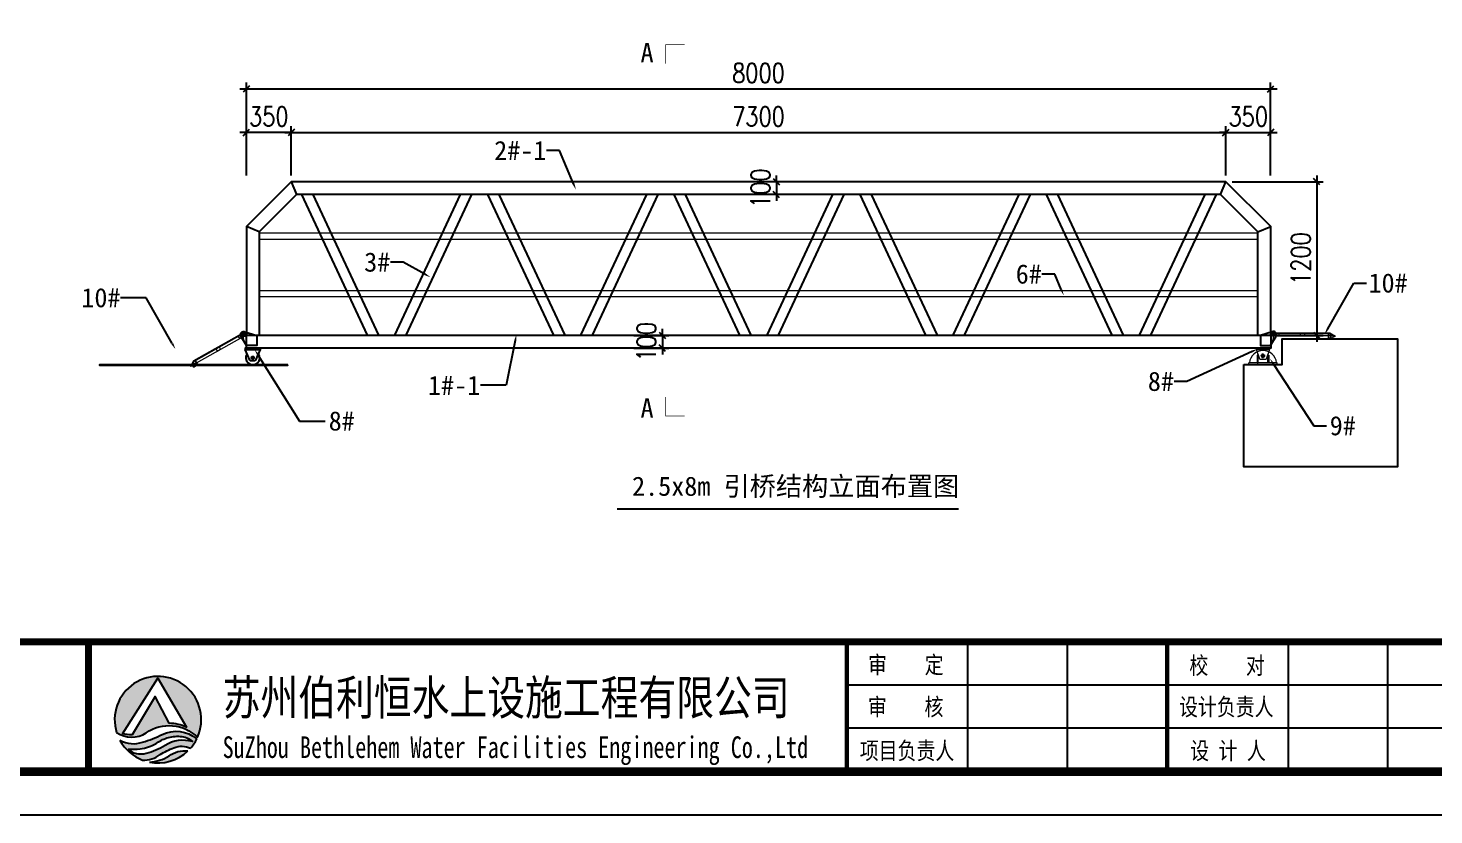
# Model space of a CAD drawing. Extents: x -259369 to -50372, y -155978 to 198088.
# Drawn here: x -96051 to -79581, y 37236 to 46458 of the extents above; entities that cross this region are included whole.
import ezdxf
from ezdxf import colors
from ezdxf.entities.mleader import LeaderData, LeaderLine
from ezdxf.math import Vec2, Vec3

# ---------------------------------------------------------------- set-up
doc = ezdxf.new("R2010")
doc.units = 0
doc.header["$LTSCALE"] = 1000
doc.header["$MEASUREMENT"] = 0
doc.linetypes.add('CENTER', pattern=[2, 1.25, -0.25, 0.25, -0.25])
doc.linetypes.add('CENTER2', pattern=[28.575, 19.05, -3.175, 3.175, -3.175])
for name, color, linetype, lineweight in [('加强板', 140, 'Continuous', 18), ('图框', 7, 'Continuous', 13), ('型材', 7, 'Continuous', 15), ('结构', 52, 'Continuous', 18), ('铝斜撑', 241, 'Continuous', 9)]:
    doc.layers.add(name, color=color, linetype=linetype, lineweight=lineweight)
for name, color, linetype in [('打印图框', 255, 'Continuous'), ('标注', 9, 'Continuous'), ('连接端梁', 130, 'Continuous'), ('铝横梁', 220, 'Continuous'), ('铝通', 4, 'Continuous')]:
    doc.layers.add(name, color=color, linetype=linetype)
doc.styles.add('-宋体', font='', dxfattribs={"width": 0.8})
doc.styles.add('_TCH_DIM', font='SIMPLEX.shx', dxfattribs={"bigfont": 'hztxt.shx'})
doc.styles.add('Arial', font='')
doc.styles.add('HZTXT', font='txtw.shx', dxfattribs={"width": 0.8, "bigfont": 'hztxtw.shx'})
doc.styles.get("Standard").update_dxf_attribs({"font": 'gbenor.shx', "bigfont": 'gbcbig.shx'})
doc.styles.add('图框', font='')
doc.styles.add('黑体', font='simhei.ttf', dxfattribs={"width": 0.8})
doc.styles.get('-宋体').set_extended_font_data('SimSun')
doc.styles.get('Arial').set_extended_font_data('STXihei')
doc.styles.get('图框').set_extended_font_data('SimSun')
doc.dimstyles.new('DIM-50', dxfattribs={"dimscale": 50, "dimtxt": 3, "dimasz": 1, "dimexe": 1, "dimexo": 1, "dimgap": 1, "dimtad": 1, "dimdec": 1, "dimdsep": 46, "dimtxsty": 'HZTXT', "dimblk": 'OBLIQUE', "dimblk1": 'ARCHTICK', "dimblk2": 'OBLIQUE', "dimcen": 0, "dimdle": 1, "dimclrd": 9, "dimclre": 9, "dimclrt": 2, "dimadec": 1, "dimazin": 0, "dimtfac": 1, "dimtdec": 1, "dimtix": 1, "dimtmove": 2, "dimatfit": 3, "dimldrblk": 'OBLIQUE', "dimfxl": 15, "dimtolj": 1, "dimtzin": 0, "dimarcsym": 1})

# ---------------------------------------------------------------- blocks, each defined once
blk = doc.blocks.new('$TITLEBLK$00000187')
h = blk.add_hatch(color=140)
h.dxf.hatch_style = 1
h.paths.add_polyline_path([(-294.3, 4.5, 0.294083), (-290.89, 4.48, -0.363756), (-284.97, 3.96, 1.450144)])
h.paths.add_polyline_path([(-289.53, 10.8), (-286.23, 5.12, 0.101723), (-288.23, 5.58), (-289.84, 8.66), (-292.52, 4.26, -0.081837), (-293.64, 4.38)], flags=16)
h = blk.add_hatch(color=174)
h.paths.add_polyline_path([(-285.05, 3.78, 0.296692), (-289.05, 4.29, -0.04264), (-291.3, 3.4, -0.209747), (-293.92, 3.62, 0.179915), (-291.3, 1.33, 0.169783), (-289.28, 1.97, -0.05744), (-287.69, 2.74, -0.214092), (-285.77, 2.71, 0.064571)])
h.paths.add_polyline_path([(-288.71, 3.03, -0.084014), (-290.89, 2.08, -0.271733), (-292.96, 2.61, 0.071966), (-291.58, 2.64, 0.098278), (-289.75, 3.23, -0.072406), (-288.51, 3.9, -0.088156), (-286.96, 4.07, -0.181988), (-285.56, 3.48, 0.206106)], flags=16)
blk.add_hatch(color=174).paths.add_polyline_path([(-286.08, 2.39, 0.189728), (-288.25, 1.81, -0.126537), (-290.52, 1.1, 0.245013)])
for p, q in [((-196, 0), (-196, 15)), ((-184.5, 0), (-184.5, 15)), ((-159, 0), (-159, 15)), ((-147.5, 0), (-147.5, 15)), ((-136, 10), (-210, 10)), ((-136, 5), (-210, 5))]:
    blk.add_line(p, q)
for points, const_width in [([(-297.54, 0), (-297.54, 15), (0, 15)], 0.8), ([(-210, 0), (-210, 15)], 0.5), ([(-173, 0), (-173, 15)], 0.5)]:
    blk.add_lwpolyline(points, dxfattribs=dict(const_width=const_width))
for points in [[(-294.3, 4.5, 0.294083), (-290.89, 4.48, -0.363756), (-284.97, 3.96, 1.450144)], [(-293.64, 4.38), (-289.53, 10.8), (-286.23, 5.12, 0.101723), (-288.23, 5.58), (-289.84, 8.66), (-292.52, 4.26, -0.081837)]]:
    blk.add_lwpolyline(points, format="xyb", close=True)
for points in [[(-293.92, 3.62, 0.209747), (-291.3, 3.4, 0.04264), (-289.05, 4.29, -0.296692), (-285.05, 3.78)], [(-292.96, 2.61, 0.071966), (-291.58, 2.64, 0.098278), (-289.75, 3.23, -0.072406), (-288.51, 3.9, -0.088156), (-286.96, 4.07, -0.181988), (-285.56, 3.48, 0.206106), (-288.71, 3.03, -0.084014), (-290.89, 2.08, -0.271733), (-292.96, 2.61)], [(-291.3, 1.33, 0.169783), (-289.28, 1.97, -0.05744), (-287.69, 2.74, -0.214092), (-285.77, 2.71, -0.214092)], [(-290.52, 1.1, 0.126537), (-288.25, 1.81, -0.189728), (-286.08, 2.39, -0.189728)]]:
    blk.add_lwpolyline(points, format="xyb")
for start, end in [(208.4706, 249.2676), (318.8384, 333.6165), (258.5751, 313.6432)]:
    blk.add_arc((-289.53, 6), 5, start, end)
at = {"style": '图框'}
for s, height, width, p in [('审    定', 2, 0.8, (-207.53, 11.34)), ('校    对', 2, 0.8, (-170.43, 11.27)), ('苏州伯利恒水上设施工程有限公司', 4, 0.8, (-282.06, 6.56)), ('审    核', 2, 0.8, (-207.55, 6.48)), ('设计负责人', 2, 0.8, (-171.62, 6.48)), ('SuZhou Bethlehem Water Facilities Engineering Co.,Ltd ', 2.5, 0.75, (-282.06, 1.57)), ('项目负责人', 2, 0.8, (-208.49, 1.42)), ('设 计 人', 2, 0.8, (-170.33, 1.42))]:
    blk.add_text(s, height=height, dxfattribs=dict(at, width=width)).set_placement(p)
for tag, p in [('审定人', (-193.68, 10.95)), ('校对', (-155.51, 10.92)), ('审核人', (-193.68, 6.03)), ('设计负责人', (-158.64, 6.23)), ('项目负责人', (-195.69, 1.11)), ('设计人', (-156.48, 1.18))]:
    blk.add_attdef(tag, p, '', height=3)
for tag, p, height, style, width in [('阶段', (-12.96, 10.81), 2.5, '黑体', 0.8), ('工程名称', (-115.66, 9.53), 3, '-宋体', 0.8), ('图名', (-73.67, 6.22), 3, '-宋体', 0.8), ('日期', (-12.96, 5.8), 2.5, '黑体', 0.8), ('项目名称', (-115.65, 1.97), 3, '-宋体', 0.8), ('图号', (-31.44, 2.55), 3, '_TCH_DIM', 0.7), ('比例', (-12.96, 1.14), 2.5, '黑体', 0.8)]:
    blk.add_attdef(tag, p, '', height=height, dxfattribs=dict(style=style, width=width))
blk = doc.blocks.new('rgthtyjyuk')
blk.add_lwpolyline([(0, 0), (420, 0), (420, 297), (0, 297)], close=True)
at = {"const_width": 1}
blk.add_lwpolyline([(25, 5), (415, 5), (415, 292), (25, 292)], close=True, dxfattribs=at)
at = {"const_width": 0.8}
blk.add_lwpolyline([(415, 20), (25, 20)], dxfattribs=at)
blk = doc.blocks.new('_Oblique')
at = {"color": 0, "linetype": 'ByBlock', "lineweight": -2}
blk.add_line((-0.5, -0.5), (0.5, 0.5), dxfattribs=at)
blk = doc.blocks.new('*D357')
at = {"layer": 'Defpoints', "color": 0, "linetype": 'ByBlock', "transparency": 16777216}
for p in [(100579, 44139), (100579, 43414, 0), (108579, 43414, 0)]:
    blk.add_point(p, dxfattribs=at)
at = {"layer": '标注', "color": 9, "linetype": 'ByBlock', "lineweight": -2, "transparency": 16777216}
for p, q in [((108629, 44139), (100529, 44139)), ((100579, 43464), (100579, 44189)), ((108579, 43464), (108579, 44189))]:
    blk.add_line(p, q, dxfattribs=at)
at = {"layer": '标注', "color": 9, "linetype": 'ByBlock', "lineweight": -2, "transparency": 16777216, "xscale": 50, "yscale": 50, "zscale": 50, "rotation": 180}
blk.add_blockref('_Oblique', (100579, 44139), dxfattribs=at)
at = {"layer": '标注', "color": 9, "linetype": 'ByBlock', "lineweight": -2, "transparency": 16777216, "xscale": 50, "yscale": 50, "zscale": 50}
blk.add_blockref('_Oblique', (108579, 44139), dxfattribs=at)
at = {"layer": '标注', "color": 2, "linetype": 'ByBlock', "transparency": 16777216, "insert": (104579, 44264), "char_height": 150, "attachment_point": 5, "style": 'HZTXT'}
blk.add_mtext('\\A1;8000', dxfattribs=at)
blk = doc.blocks.new('_ArchTick')
at = {"color": 0, "linetype": 'ByBlock', "const_width": 0.4}
blk.add_lwpolyline([(-0.5, -0.5), (0.5, 0.5)], dxfattribs=at)
blk = doc.blocks.new('EB')
at = {"layer": '加强板'}
blk.add_lwpolyline([(1337537242, 365767056), (1337537242, 365767006), (1337537257, 365767006), (1337537267, 365767056)], close=True, dxfattribs=at)
at = {"layer": '铝通'}
blk.add_lwpolyline([(1337537285, 365767056, 0.668622), (1337537254, 365767090), (1337537162, 365767061), (1337537162, 365766981), (1337537242, 365766981)], format="xyb", close=True, dxfattribs=at)
blk.add_circle((1337537262, 365767066), 7, dxfattribs=at)
blk = doc.blocks.new('A$C1CD0366B')
at = {"color": 1, "linetype": 'CENTER', "ltscale": 0.52}
for p, q in [((46, 50), (74, 50)), ((60, 36), (60, 64))]:
    blk.add_line(p, q, dxfattribs=at)
blk.add_lwpolyline([(0, 100), (0, 0), (10, 0), (10, 100)], close=True)
blk.add_lwpolyline([(10, 100), (87, 74, -0.315452), (90, 69), (90, 31, -0.315452), (87, 26), (10, 0)], format="xyb")
blk.add_circle((60, 50), 11)
blk = doc.blocks.new('*D362')
at = {"layer": 'Defpoints', "color": 0, "linetype": 'ByBlock', "transparency": 16777216}
for p in [(103555, 42214, 0), (103555, 42114, 0), (103828, 42114)]:
    blk.add_point(p, dxfattribs=at)
at = {"layer": '标注', "color": 9, "linetype": 'ByBlock', "lineweight": -2, "transparency": 16777216}
for p, q in [((103605, 42214), (103878, 42214)), ((103828, 42214), (103828, 42264)), ((103828, 42214), (103828, 42114)), ((103605, 42114), (103878, 42114)), ((103828, 42114), (103828, 42064))]:
    blk.add_line(p, q, dxfattribs=at)
at = {"layer": '标注', "color": 9, "linetype": 'ByBlock', "lineweight": -2, "transparency": 16777216, "xscale": 50, "yscale": 50, "zscale": 50}
for p, rotation in [((103828, 42214), 270), ((103828, 42114), 90)]:
    blk.add_blockref('_Oblique', p, dxfattribs=dict(at, rotation=rotation))
at = {"layer": '标注', "color": 2, "linetype": 'ByBlock', "transparency": 16777216, "insert": (103703, 42164), "char_height": 150, "attachment_point": 5, "rotation": 90, "style": 'HZTXT'}
blk.add_mtext('\\A1;100', dxfattribs=at)
blk = doc.blocks.new('*D363')
at = {"layer": 'Defpoints', "color": 0, "linetype": 'ByBlock', "transparency": 16777216}
for p in [(108229, 43414, 0), (108579, 42214, 0), (108939, 42214)]:
    blk.add_point(p, dxfattribs=at)
at = {"layer": '标注', "color": 9, "linetype": 'ByBlock', "lineweight": -2, "transparency": 16777216}
for p, q in [((108279, 43414), (108989, 43414)), ((108939, 43464), (108939, 42164)), ((108629, 42214), (108989, 42214))]:
    blk.add_line(p, q, dxfattribs=at)
at = {"layer": '标注', "color": 9, "linetype": 'ByBlock', "lineweight": -2, "transparency": 16777216, "xscale": 50, "yscale": 50, "zscale": 50}
for p, rotation in [((108939, 43414), 90), ((108939, 42214), 270)]:
    blk.add_blockref('_Oblique', p, dxfattribs=dict(at, rotation=rotation))
at = {"layer": '标注', "color": 2, "linetype": 'ByBlock', "transparency": 16777216, "insert": (108814, 42814), "char_height": 150, "attachment_point": 5, "rotation": 90, "style": 'HZTXT'}
blk.add_mtext('\\A1;1200', dxfattribs=at)
blk = doc.blocks.new('*D370')
at = {"layer": 'Defpoints', "color": 0, "linetype": 'ByBlock', "transparency": 16777216}
for p in [(105081, 43414, 0), (104719, 43314), (105081, 43314, 0)]:
    blk.add_point(p, dxfattribs=at)
at = {"layer": '标注', "color": 9, "linetype": 'ByBlock', "lineweight": -2, "transparency": 16777216}
for p, q in [((105031, 43414), (104669, 43414)), ((104719, 43414), (104719, 43464)), ((104719, 43414), (104719, 43314)), ((105031, 43314), (104669, 43314)), ((104719, 43314), (104719, 43264))]:
    blk.add_line(p, q, dxfattribs=at)
at = {"layer": '标注', "color": 9, "linetype": 'ByBlock', "lineweight": -2, "transparency": 16777216, "xscale": 50, "yscale": 50, "zscale": 50}
for p, rotation in [((104719, 43414), 270), ((104719, 43314), 90)]:
    blk.add_blockref('_Oblique', p, dxfattribs=dict(at, rotation=rotation))
at = {"layer": '标注', "color": 2, "linetype": 'ByBlock', "transparency": 16777216, "insert": (104594, 43364), "char_height": 150, "attachment_point": 5, "rotation": 90, "style": 'HZTXT'}
blk.add_mtext('\\A1;100', dxfattribs=at)
blk = doc.blocks.new('*D371')
at = {"layer": 'Defpoints', "color": 0, "linetype": 'ByBlock', "transparency": 16777216}
for p in [(108579, 43799), (108229, 43414, 0), (108579, 43414, 0)]:
    blk.add_point(p, dxfattribs=at)
at = {"layer": '标注', "color": 9, "linetype": 'ByBlock', "lineweight": -2, "transparency": 16777216}
for p, q in [((108229, 43464), (108229, 43849)), ((108579, 43464), (108579, 43849)), ((108229, 43799), (108179, 43799)), ((108229, 43799), (108579, 43799)), ((108579, 43799), (108629, 43799))]:
    blk.add_line(p, q, dxfattribs=at)
at = {"layer": '标注', "color": 9, "linetype": 'ByBlock', "lineweight": -2, "transparency": 16777216, "xscale": 50, "yscale": 50, "zscale": 50}
blk.add_blockref('_Oblique', (108229, 43799), dxfattribs=at)
at = {"layer": '标注', "color": 9, "linetype": 'ByBlock', "lineweight": -2, "transparency": 16777216, "xscale": 50, "yscale": 50, "zscale": 50, "rotation": 180}
blk.add_blockref('_Oblique', (108579, 43799), dxfattribs=at)
at = {"layer": '标注', "color": 2, "linetype": 'ByBlock', "transparency": 16777216, "insert": (108404, 43924), "char_height": 150, "attachment_point": 5, "style": 'HZTXT'}
blk.add_mtext('\\A1;350', dxfattribs=at)
blk = doc.blocks.new('*D372')
at = {"layer": 'Defpoints', "color": 0, "linetype": 'ByBlock', "transparency": 16777216}
for p in [(100579, 43799), (100579, 43414, 0), (100929, 43414, 0)]:
    blk.add_point(p, dxfattribs=at)
at = {"layer": '标注', "color": 9, "linetype": 'ByBlock', "lineweight": -2, "transparency": 16777216}
for p, q in [((100579, 43464), (100579, 43849)), ((100929, 43464), (100929, 43849)), ((100579, 43799), (100529, 43799)), ((100929, 43799), (100579, 43799)), ((100929, 43799), (100979, 43799))]:
    blk.add_line(p, q, dxfattribs=at)
at = {"layer": '标注', "color": 9, "linetype": 'ByBlock', "lineweight": -2, "transparency": 16777216, "xscale": 50, "yscale": 50, "zscale": 50}
blk.add_blockref('_Oblique', (100579, 43799), dxfattribs=at)
at = {"layer": '标注', "color": 9, "linetype": 'ByBlock', "lineweight": -2, "transparency": 16777216, "xscale": 50, "yscale": 50, "zscale": 50, "rotation": 180}
blk.add_blockref('_Oblique', (100929, 43799), dxfattribs=at)
at = {"layer": '标注', "color": 2, "linetype": 'ByBlock', "transparency": 16777216, "insert": (100754, 43924), "char_height": 150, "attachment_point": 5, "style": 'HZTXT'}
blk.add_mtext('\\A1;350', dxfattribs=at)
blk = doc.blocks.new('*D373')
at = {"layer": 'Defpoints', "color": 0, "linetype": 'ByBlock', "transparency": 16777216}
for p in [(108229, 43799), (100929, 43414, 0), (108229, 43414, 0)]:
    blk.add_point(p, dxfattribs=at)
at = {"layer": '标注', "color": 9, "linetype": 'ByBlock', "lineweight": -2, "transparency": 16777216}
for p, q in [((100929, 43464), (100929, 43849)), ((108229, 43464), (108229, 43849)), ((100879, 43799), (108279, 43799))]:
    blk.add_line(p, q, dxfattribs=at)
at = {"layer": '标注', "color": 9, "linetype": 'ByBlock', "lineweight": -2, "transparency": 16777216, "xscale": 50, "yscale": 50, "zscale": 50, "rotation": 180}
blk.add_blockref('_Oblique', (100929, 43799), dxfattribs=at)
at = {"layer": '标注', "color": 9, "linetype": 'ByBlock', "lineweight": -2, "transparency": 16777216, "xscale": 50, "yscale": 50, "zscale": 50}
blk.add_blockref('_Oblique', (108229, 43799), dxfattribs=at)
at = {"layer": '标注', "color": 2, "linetype": 'ByBlock', "transparency": 16777216, "insert": (104579, 43924), "char_height": 150, "attachment_point": 5, "style": 'HZTXT'}
blk.add_mtext('\\A1;7300', dxfattribs=at)
blk = doc.blocks.new('JAGZZ')
at = {"color": 1, "linetype": 'CENTER2'}
for p, q in [((524725, 12996), (524689, 12996)), ((524707, 12979), (524707, 13014))]:
    blk.add_line(p, q, dxfattribs=at)
at = {"layer": '结构', "color": 4}
for p, q in [((524597, 12929), (524597, 12941)), ((524817, 12941), (524597, 12941)), ((524817, 12929), (524597, 12929)), ((524817, 12929), (524817, 12941))]:
    blk.add_line(p, q, dxfattribs=at)
for points in [[(524670, 12941), (524670, 13001), (524662, 13001), (524662, 12941)], [(524744, 12941), (524744, 13001), (524752, 13001), (524752, 12941)]]:
    blk.add_lwpolyline(points, close=True, dxfattribs=at)
at = {"layer": '结构'}
blk.add_circle((524707, 12996), 13, dxfattribs=at)
at = {"layer": '结构', "color": 4}
blk.add_arc((524707, 12931), 106, 5.7248, 174.2752, dxfattribs=at)
blk = doc.blocks.new('A$C32F71815')
at = {"layer": '铝斜撑', "linetype": 'Continuous'}
for p, q in [((3, 20), (0, 20)), ((0, 20), (0, 0)), ((40, 0), (0, 0)), ((3, 20), (3, 3)), ((40, 3), (3, 3)), ((40, 0), (40, 3))]:
    blk.add_line(p, q, dxfattribs=at)
blk = doc.blocks.new('A$C42B83C84')
at = {"layer": '图框', "lineweight": 0}
h = blk.add_hatch(dxfattribs=at)
h.set_pattern_fill('ANSI31', color=256, scale=0.5, style=0)
h.set_pattern_definition([(45, (82514.4754, -36464.1272), (-1.122532015, 1.122532015), [])])
edge = h.paths.add_edge_path(flags=17)
edge.add_arc((15, 30), 6.5, 0, 360)
edge = h.paths.add_edge_path()
edge.add_arc((15, 30), 10, 0, 360)
for p, q in [((0, 25), (0, 45)), ((0, 45), (458, 45)), ((5, 25), (0, 25)), ((5, 40), (5, 25)), ((457, 40), (5, 40)), ((457, 40), (497, 15)), ((458, 45), (500, 19)), ((462, 7), (462, 23)), ((467, 7), (467, 23)), ((497, 15), (500, 19))]:
    blk.add_line(p, q, dxfattribs=at)
for points in [[(29, 20), (29, 40), (444, 40), (444, 20)], [(59, 40), (59, 20), (29, 20), (29, 40)], [(259, 40), (259, 20), (229, 20), (229, 40)]]:
    blk.add_lwpolyline(points, close=True, dxfattribs=at)
blk.add_lwpolyline([(444, 20), (444, 10, 0.414214), (454, 0), (474, 0, 0.414214), (484, 10), (484, 20)], format="xyb", dxfattribs=at)
blk.add_lwpolyline([(458, 0), (458, 7), (470, 7), (470, 0)], dxfattribs=at)
for radius in [10, 6.5]:
    blk.add_circle((15, 30), radius, dxfattribs=at)
blk.add_blockref('A$C32F71815', (444, 20), dxfattribs=at)
blk = doc.blocks.new('GW-R')
at = {"color": 3, "linetype": 'CENTER2'}
for p, q in [((8398, 1960), (8368, 1960)), ((8383, 1945), (8383, 1975))]:
    blk.add_line(p, q, dxfattribs=at)
at = {"color": 1, "linetype": 'CENTER', "ltscale": 0.52}
for p, q in [((8369, 1960), (8397, 1960)), ((8383, 1974), (8383, 1946))]:
    blk.add_line(p, q, dxfattribs=at)
blk.add_lwpolyline([(8443, 2035), (8323, 2035), (8323, 2025), (8443, 2025)], close=True)
at = {"color": 0}
for points in [[(8360, 1942), (8323, 2025)], [(8406, 1942), (8443, 2025)]]:
    blk.add_lwpolyline(points, dxfattribs=at)
blk.add_lwpolyline([(8406, 1942, -0.317501), (8397, 1935), (8370, 1935, -0.317501), (8360, 1942)], format="xyb")
blk.add_circle((8383, 1960), 9)
blk.add_circle((8383, 1960), 9)
blk.add_arc((8383, 1960), 55, 144.9944, 35.0056)
blk = doc.blocks.new('*U547')
at = {"layer": '铝横梁', "color": 6}
for points in [[(-664, 550), (-151, -550)], [(-576, 550), (-62, -550)], [(576, 550), (62, -550)], [(664, 550), (151, -550)]]:
    blk.add_lwpolyline(points, dxfattribs=at)
blk = doc.blocks.new('*U548')
at = {"layer": '标注', "color": 0, "linetype": 'ByBlock', "lineweight": -2, "transparency": 16777216}
for p in [(0, 0), (1454, 0), (2908, 0), (4362, 0), (5816, 0)]:
    blk.add_blockref('*U547', p, dxfattribs=at)
blk = doc.blocks.new('asfgfggth')
at = {"elevation": 0}
for points, const_width in [([(103853.21, 44335.77), (103853.21, 44485.77), (104003.21, 44485.77)], 5), ([(103853.21, 41733.78), (103853.21, 41583.78), (104003.21, 41583.78)], 5), ([(103473.87, 40857.31), (106143.05, 40857.31)], 15)]:
    blk.add_lwpolyline(points, dxfattribs=dict(at, const_width=const_width))
blk.add_lwpolyline([(108369.21, 41987.34), (108669.21, 41987.34), (108669.21, 42187.34), (109569.21, 42187.34), (109569.21, 41187.34), (108369.21, 41187.34), (108369.21, 41987.34)], dxfattribs=at)
at = {"color": 7, "elevation": 0}
blk.add_lwpolyline([(100903.73, 41984.49), (99430.55, 41984.49), (99430.55, 41980.49), (100903.73, 41980.49), (100903.73, 41984.49)], dxfattribs=at)
at = {"layer": '型材', "elevation": 0}
for points in [[(100679.21, 43014.35), (108479.21, 43014.35), (108479.21, 42964.35), (100679.21, 42964.35)], [(100679.21, 42564.35), (108479.21, 42564.35), (108479.21, 42514.35), (100679.21, 42514.35)]]:
    blk.add_lwpolyline(points, close=True, dxfattribs=at)
at = {"layer": '铝通', "color": 4, "elevation": 0}
for points in [[(108579.21, 42214.34), (108579.21, 43064.34), (108229.21, 43414.34), (100929.21, 43414.34), (100579.21, 43064.34), (100579.21, 42214.34)], [(100929.21, 43414.34), (100970.63, 43314.34)], [(108187.79, 43314.34), (108229.21, 43414.34)], [(108479.21, 42214.34), (108479.21, 43022.92), (108187.79, 43314.34), (100970.63, 43314.34), (100679.21, 43022.92), (100679.21, 42214.34)], [(100679.21, 43022.92), (100579.21, 43064.34)], [(108479.21, 43022.92), (108579.21, 43064.34)], [(100579.21, 42214.34), (108579.21, 42214.34), (108579.21, 42114.34), (100579.21, 42114.34), (100579.21, 42214.34)]]:
    blk.add_lwpolyline(points, dxfattribs=at)
at = {"layer": '铝通'}
blk.add_circle((100559.21, 42219.34, 0), 7, dxfattribs=at)
blk.add_blockref('GW-R', (92246.01, 40079.41, 0))
at = {"color": 0}
blk.add_blockref('JAGZZ', (-416187.85, 29057.85, 0), dxfattribs=at)
at = {"layer": '图框', "lineweight": 0, "xscale": -1, "rotation": 29.41582294927926}
blk.add_blockref('A$C42B83C84', (100587.02, 42200.58, 0), dxfattribs=at)
at = {"layer": '图框', "lineweight": 0}
blk.add_blockref('A$C42B83C84', (108584.21, 42189.34, 0), dxfattribs=at)
at = {"layer": '图框', "rotation": 270}
blk.add_blockref('A$C1CD0366B', (108469.21, 42114.34, 0), dxfattribs=at)
at = {"layer": '型材', "color": 22, "xscale": -1}
blk.add_blockref('EB', (1337637821.59, -365724847.09, 0), dxfattribs=at)
at = {"layer": '型材', "color": 22}
blk.add_blockref('EB', (-1337428663.17, -365724847.09, 0), dxfattribs=at)
at = {"layer": '标注', "color": 4, "linetype": 'ByBlock'}
blk.add_blockref('*U548', (101673.41, 42764.34, 0), dxfattribs=at)
at = {"char_height": 150, "style": 'Arial'}
for insert, attachment_point in [((103657.47, 44498.42, 0), 1), ((103657.47, 41571.13, 0), 7)]:
    blk.add_mtext_dynamic_manual_height_columns('A', width=409.0995, gutter_width=12.5, heights=[0], dxfattribs=dict(at, insert=insert, attachment_point=attachment_point))
at = {"layer": '打印图框', "color": 6, "insert": (103591.16, 41110.57, 0), "char_height": 150, "attachment_point": 1, "style": 'Arial'}
blk.add_mtext_dynamic_manual_height_columns('2.5x8m 引桥结构立面布置图', width=3557.9672, gutter_width=12.5, heights=[0], dxfattribs=at)
at = {"layer": '标注', "color": 4, "linetype": 'ByBlock'}
dim = blk.add_aligned_dim(p1=(108579.21, 43414.34, 0), p2=(100579.21, 43414.34, 0), distance=-724.49, dimstyle='DIM-50', dxfattribs=at)
dim.commit()
dim.dimension.update_dxf_attribs({"geometry": '*D357', "text_midpoint": (104579.21, 44263.84, 0)})
dim = blk.add_linear_dim(base=(100579.21, 43799.02, 0), p1=(100929.21, 43414.34, 0), p2=(100579.21, 43414.34, 0), dimstyle='DIM-50', dxfattribs=at)
dim.commit()
dim.dimension.update_dxf_attribs({"geometry": '*D372', "text_midpoint": (100754.21, 43924.02, 0)})
for base, p1, p2, angle, picture, middle in [((108229.21, 43799.02, 0), (100929.21, 43414.34, 0), (108229.21, 43414.34, 0), 180, '*D373', (104579.21, 43924.02, 0)), ((108579.21, 43799.02, 0), (108229.21, 43414.34, 0), (108579.21, 43414.34, 0), 180, '*D371', (108404.21, 43924.02, 0)), ((104718.67, 43314.34, 0), (105080.68, 43414.34, 0), (105080.68, 43314.34, 0), 90, '*D370', (104593.67, 43364.34, 0)), ((108939.2, 42214.34, 0), (108229.21, 43414.34, 0), (108579.21, 42214.34, 0), 90, '*D363', (108814.2, 42814.34, 0)), ((103828.36, 42114.34, 0), (103554.71, 42214.34, 0), (103554.71, 42114.34, 0), 90, '*D362', (103703.36, 42164.34, 0))]:
    dim = blk.add_linear_dim(base=base, p1=p1, p2=p2, angle=angle, dimstyle='DIM-50', dxfattribs=at)
    dim.commit()
    dim.dimension.update_dxf_attribs({"geometry": picture, "text_midpoint": middle})
at = {"layer": '标注', "color": 6}
ml = blk.add_multileader_mtext('Standard', dxfattribs=at)
ml.set_content('2#-1', color=6, style='Arial')
ml.set_leader_properties(color=9)
ml.build(insert=Vec2(0, 0))
ml.multileader.update_dxf_attribs({"dogleg_length": 100, "arrow_head_size": 50})
ctx = ml.context
ctx.base_point, ctx.char_height, ctx.arrow_head_size, ctx.landing_gap_size, ctx.plane_origin = Vec3(102421.35, 43658.45, 0), 150, 50, 1, Vec3(103064.43, 44249.68, 0)
ctx.text_align_type = 2
notes = []
notes.append((ctx, [(0, (1, 1, 0), (103023.35, 43658.45, 0), (-1, 0), 100, [(0, [(103153.24, 43352.48, 0)], 0, [])])]))
ctx.mtext.insert, ctx.mtext.width, ctx.mtext.alignment, ctx.mtext.flow_direction = Vec3(102922.35, 43733.45, 0), 150, 3, 5
ml = blk.add_multileader_mtext('Standard', dxfattribs=at)
ml.set_content('3#', color=6, style='Arial')
ml.set_leader_properties(color=9)
ml.build(insert=Vec2(0, 0))
ml.multileader.update_dxf_attribs({"dogleg_length": 100, "arrow_head_size": 50})
ctx = ml.context
ctx.base_point, ctx.char_height, ctx.arrow_head_size, ctx.landing_gap_size, ctx.plane_origin = Vec3(101451.92, 42785.1, 0), 150, 50, 1, Vec3(105995.18, 43490.96, 0)
ctx.text_align_type = 2
notes.append((ctx, [(0, (1, 1, 0), (101803.92, 42785.1, 0), (-1, 0), 100, [(0, [(102016.85, 42668.12, 0)], 0, [])])]))
ctx.mtext.insert, ctx.mtext.width, ctx.mtext.alignment, ctx.mtext.flow_direction = Vec3(101702.92, 42861.91, 0), 139.4913, 3, 5
ml = blk.add_multileader_mtext('Standard', dxfattribs=at)
ml.set_content('6#', color=6, style='Arial')
ml.set_leader_properties(color=9)
ml.build(insert=Vec2(0, 0))
ml.multileader.update_dxf_attribs({"dogleg_length": 100, "arrow_head_size": 50})
ctx = ml.context
ctx.base_point, ctx.char_height, ctx.arrow_head_size, ctx.landing_gap_size, ctx.plane_origin = Vec3(106540.92, 42691.82, 0), 150, 50, 1, Vec3(106941.4, 43348.67, 0)
ctx.text_align_type = 2
notes.append((ctx, [(0, (1, 1, 0), (106892.92, 42691.82, 0), (-1, 0), 100, [(0, [(106963.07, 42525.83, 0)], 0, [])])]))
ctx.mtext.insert, ctx.mtext.width, ctx.mtext.alignment, ctx.mtext.flow_direction = Vec3(106791.92, 42768.63, 0), 150, 3, 5
ml = blk.add_multileader_mtext('Standard', dxfattribs=at)
ml.set_content('10#', color=6, style='Arial')
ml.set_leader_properties(color=9)
ml.build(insert=Vec2(0, 0))
ml.multileader.update_dxf_attribs({"dogleg_length": 100, "arrow_head_size": 50})
ctx = ml.context
ctx.base_point, ctx.char_height, ctx.arrow_head_size, ctx.landing_gap_size, ctx.plane_origin = Vec3(109327.79, 42621.86, 0), 150, 50, 1, Vec3(106511.02, 44280.26, 0)
ctx.text_align_type = 2
notes.append((ctx, [(1, (1, 1, 0), (109227.79, 42621.86, 0), (1, 0), 100, [(0, [(108999.66, 42220.91, 0)], 0, [])])]))
ctx.mtext.insert, ctx.mtext.alignment, ctx.mtext.flow_direction = Vec3(109649.27, 42698.67, 0), 3, 5
ml = blk.add_multileader_mtext('Standard', dxfattribs=at)
ml.set_content('10#', color=6, style='Arial')
ml.set_leader_properties(color=9)
ml.build(insert=Vec2(0, 0))
ml.multileader.update_dxf_attribs({"dogleg_length": 200, "arrow_head_size": 50})
ctx = ml.context
ctx.base_point, ctx.char_height, ctx.arrow_head_size, ctx.landing_gap_size, ctx.plane_origin = Vec3(99230.61, 42507.04, 0), 150, 50, 1, Vec3(102513.66, 44165.44, 0)
ctx.text_align_type = 2
notes.append((ctx, [(1, (1, 1, 0), (99796.9, 42507.04, 0), (-1, 0), 200, [(0, [(100025.02, 42106.09, 0)], 0, [])])]))
ctx.mtext.insert, ctx.mtext.alignment, ctx.mtext.flow_direction = Vec3(99595.9, 42583.84, 0), 3, 5
ml = blk.add_multileader_mtext('Standard', dxfattribs=at)
ml.set_content('1#-1', color=6, style='Arial')
ml.set_leader_properties(color=9)
ml.build(insert=Vec2(0, 0))
ml.multileader.update_dxf_attribs({"dogleg_length": 200, "arrow_head_size": 50})
ctx = ml.context
ctx.base_point, ctx.char_height, ctx.arrow_head_size, ctx.landing_gap_size, ctx.plane_origin = Vec3(101933.28, 41823.73, 0), 150, 50, 1, Vec3(102786.97, 42374.67, 0)
ctx.text_align_type = 2
notes.append((ctx, [(1, (1, 1, 0), (102606.71, 41823.73, 0), (-1, 0), 200, [(0, [(102688.86, 42222.17, 0)], 0, [])])]))
ctx.mtext.insert, ctx.mtext.alignment, ctx.mtext.flow_direction = Vec3(102405.71, 41898.73, 0), 3, 5
ml = blk.add_multileader_mtext('Standard', dxfattribs=at)
ml.set_content('8#', color=6, style='Arial')
ml.set_leader_properties(color=9)
ml.build(insert=Vec2(0, 0))
ml.multileader.update_dxf_attribs({"dogleg_length": 200, "arrow_head_size": 50})
ctx = ml.context
ctx.base_point, ctx.char_height, ctx.arrow_head_size, ctx.landing_gap_size, ctx.plane_origin = Vec3(101194.03, 41543.65, 0), 150, 50, 1, Vec3(98904.61, -563069.57, 0)
ctx.text_align_type = 2
notes.append((ctx, [(1, (1, 1, 0), (100994.03, 41543.65, 0), (1, 0), 200, [(0, [(100643.13, 42104.41, 0)], 0, [])])]))
ctx.mtext.insert, ctx.mtext.alignment, ctx.mtext.flow_direction = Vec3(101425.96, 41620.46, 0), 3, 5
ml = blk.add_multileader_mtext('Standard', dxfattribs=at)
ml.set_content('8#', color=6, style='Arial')
ml.set_leader_properties(color=9)
ml.build(insert=Vec2(0, 0))
ml.multileader.update_dxf_attribs({"dogleg_length": 100, "arrow_head_size": 50})
ctx = ml.context
ctx.base_point, ctx.char_height, ctx.arrow_head_size, ctx.landing_gap_size, ctx.plane_origin = Vec3(107572.82, 41853.24, 0), 150, 50, 1, Vec3(112218.67, -563064.77, 0)
ctx.text_align_type = 2
notes.append((ctx, [(1, (1, 1, 0), (107924.82, 41853.24, 0), (-1, 0), 100, [(0, [(108480.16, 42109.21, 0)], 0, [])])]))
ctx.mtext.insert, ctx.mtext.alignment, ctx.mtext.flow_direction = Vec3(107823.82, 41930.04, 0), 3, 5
ml = blk.add_multileader_mtext('Standard', dxfattribs=at)
ml.set_content('9#', color=6, style='Arial')
ml.set_leader_properties(color=9)
ml.build(insert=Vec2(0, 0))
ml.multileader.update_dxf_attribs({"dogleg_length": 100, "arrow_head_size": 50})
ctx = ml.context
ctx.base_point, ctx.char_height, ctx.arrow_head_size, ctx.landing_gap_size, ctx.plane_origin = Vec3(109015.58, 41506.81, 0), 150, 50, 1, Vec3(112835, -563142.19, 0)
ctx.text_align_type = 2
notes.append((ctx, [(1, (1, 1, 0), (108915.58, 41506.81, 0), (1, 0), 100, [(0, [(108573.51, 42031.79, 0)], 0, [])])]))
ctx.mtext.insert, ctx.mtext.alignment, ctx.mtext.flow_direction = Vec3(109244.49, 41583.62, 0), 3, 5
for ctx, leaders in notes:
    for number, flags, end, landing, length, lines in leaders:
        leader = LeaderData()
        leader.index, (leader.has_last_leader_line, leader.has_dogleg_vector, leader.attachment_direction) = number, flags
        leader.last_leader_point, leader.dogleg_vector, leader.dogleg_length = Vec3(end), Vec3(landing), length
        for number, points, colour, breaks in lines:
            line = LeaderLine()
            line.index, line.vertices, line.color, line.breaks = number, Vec3.list(points), colors.encode_raw_color(colour), breaks
            leader.lines.append(line)
        ctx.leaders.append(leader)

msp = doc.modelspace()

# ---------------------------------------------------------------- block references
at = {"xscale": 101.4564080218939, "yscale": 101.4564080218939, "zscale": 101.4564080218939}
for name, p in [('rgthtyjyuk', (-107259.13, 37236.4)), ('$TITLEBLK$00000187', (-65154.73, 37743.69))]:
    msp.add_blockref(name, p, dxfattribs=at)
at = {"layer": '连接端梁', "color": 0, "xscale": 1.5, "yscale": 1.5, "zscale": 1.5}
msp.add_blockref('asfgfggth', (-244361.96, -20464.61, 0), dxfattribs=at)

doc.saveas('drawing.dxf')
